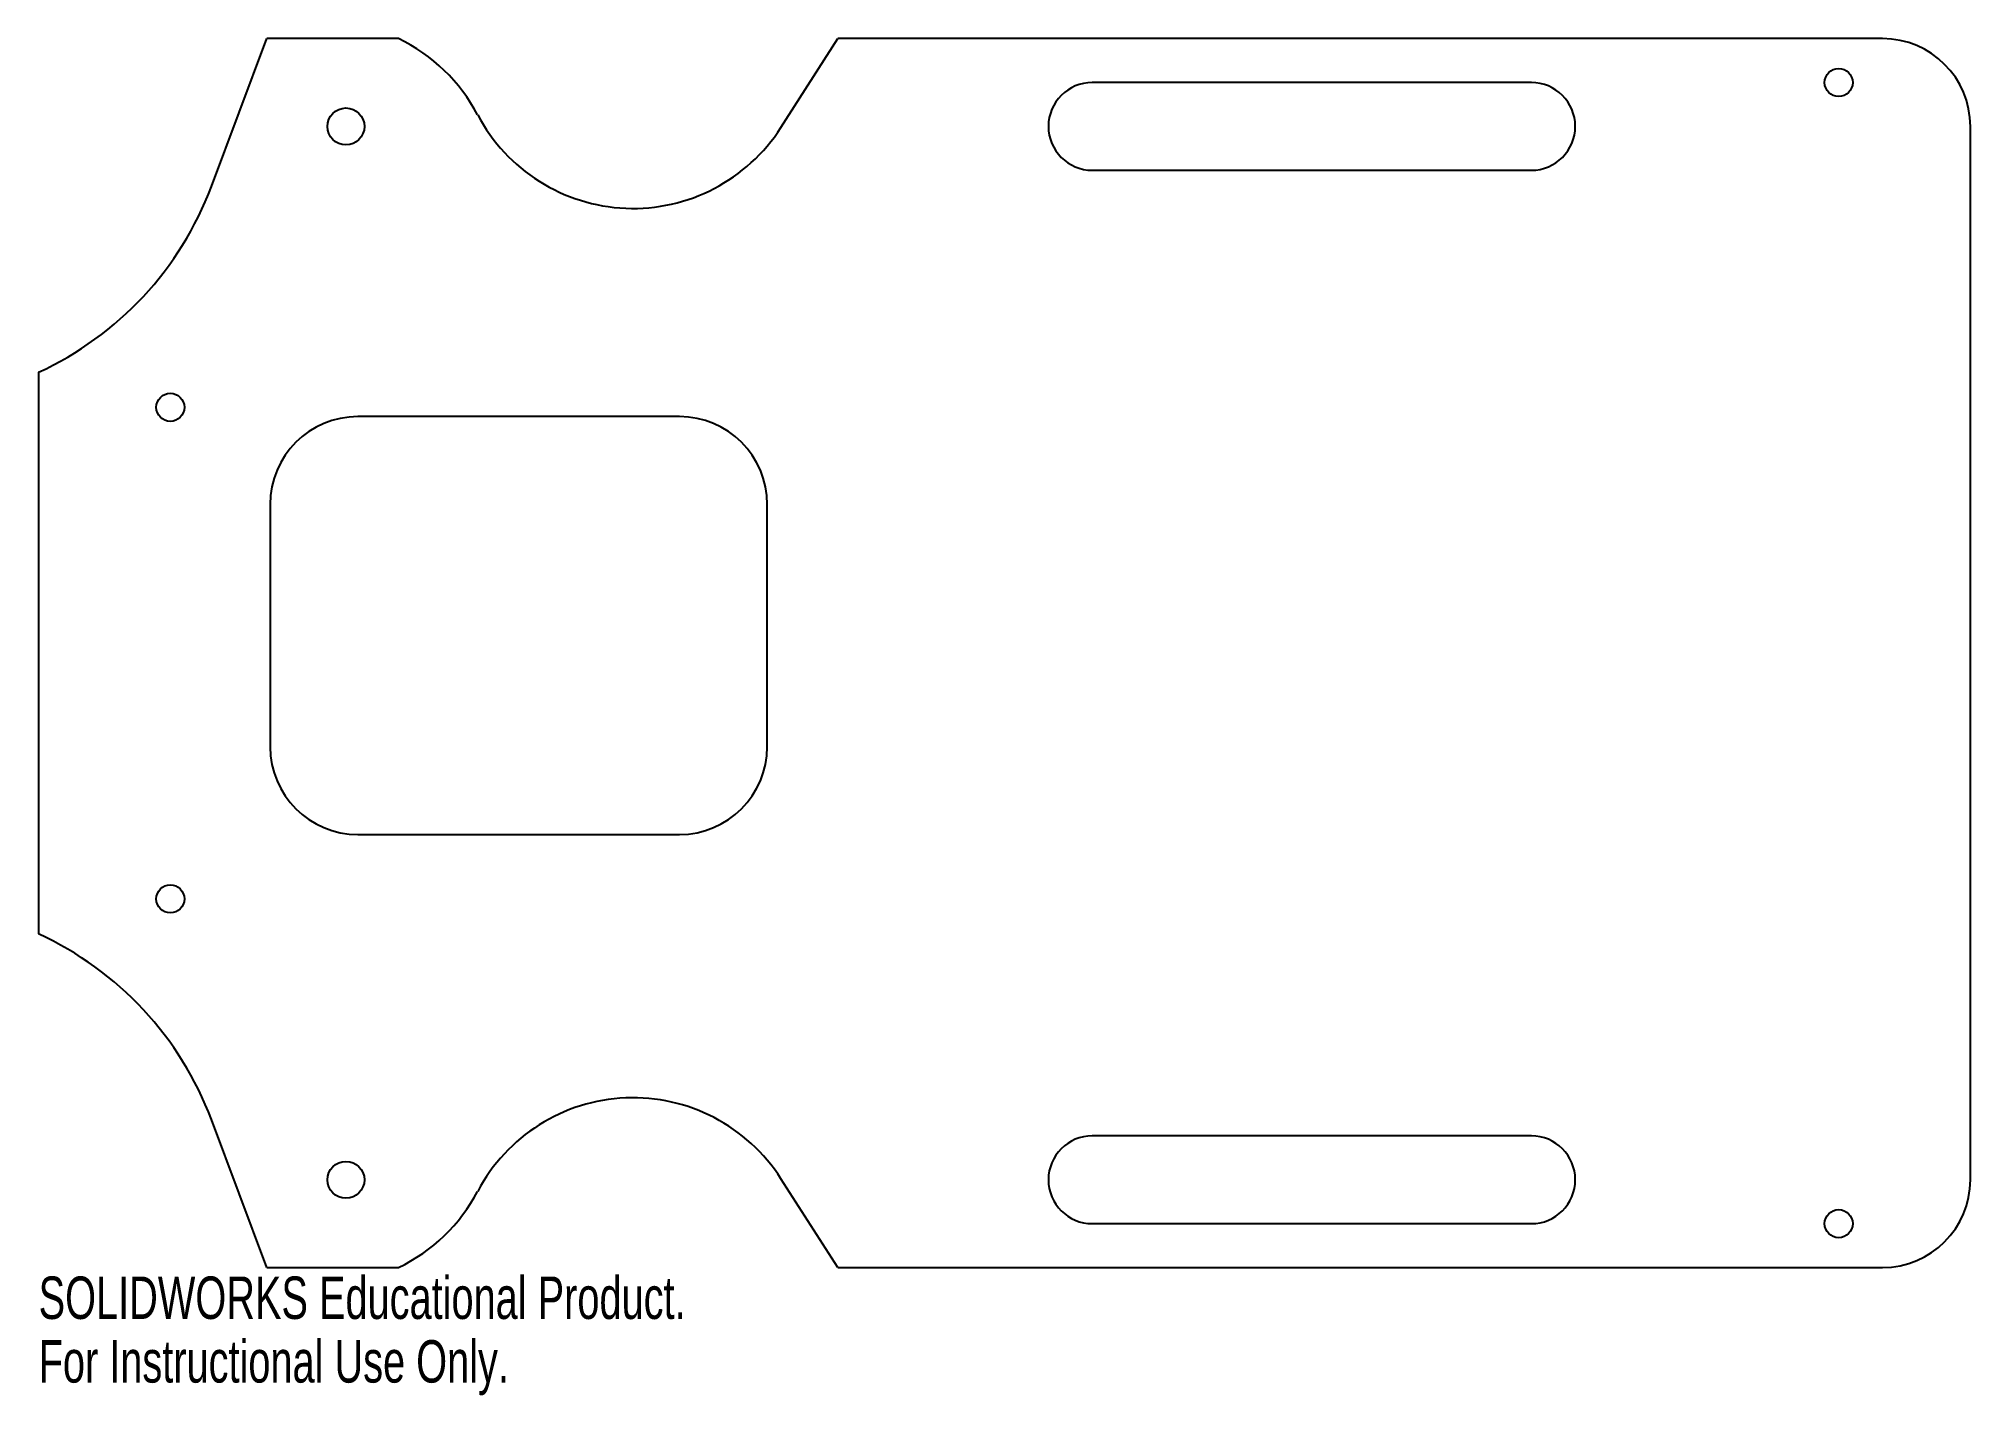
# Model space of a CAD drawing. Header units: millimetres. Extents: x -110 to 110, y -85 to 70.
import ezdxf

# ---------------------------------------------------------------- set-up
doc = ezdxf.new("R2010")
doc.units = ezdxf.units.MM
doc.styles.add('SLDTEXTSTYLE0', font='TXT', dxfattribs={"width": 0.7})

msp = doc.modelspace()

# ---------------------------------------------------------------- linework, layer by layer
at = {"color": 7, "linetype": 'Continuous', "lineweight": 25}
for p, q in [((-90.33, 53.15), (-84, 70)), ((-69, 70), (-84, 70)), ((-25.46, 59.89), (-19, 70)), ((100, 70), (-19, 70)), ((60, 65), (10, 65)), ((110, -60), (110, 60)), ((10, 55), (60, 55)), ((-110, 32), (-110, -32)), ((-37.02, 26.94), (-73.63, 26.94)), ((-83.63, 16.94), (-83.63, -10.67)), ((-27.02, -10.67), (-27.02, 16.94)), ((-73.63, -20.67), (-37.02, -20.67)), ((-84, -70), (-90.33, -53.15)), ((60, -55), (10, -55)), ((-19, -70), (-25.46, -59.89)), ((10, -65), (60, -65)), ((-84, -70), (-69, -70)), ((-19, -70), (100, -70))]:
    msp.add_line(p, q, dxfattribs=at)
for centre, radius in [((95, 65), 1.6), ((-75, 60), 2.1), ((-95, 28), 1.6), ((-95, -28), 1.6), ((-75, -60), 2.1), ((95, -65), 1.6)]:
    msp.add_circle(centre, radius, dxfattribs=at)
for centre, radius, start, end in [((-77.69, 51.98), 20, 27.8369, 64.2605), ((100, 60), 10, 0, 90), ((10, 60), 5, 90, 270), ((60, 60), 5, 270, 90), ((-42.31, 70.66), 20, 207.8369, 327.4081), ((-125.9, 66.51), 38, 294.7394, 339.4117), ((-73.63, 16.94), 10, 90, 180), ((-37.02, 16.94), 10, 0, 90), ((-73.63, -10.67), 10, 180, 270), ((-37.02, -10.67), 10, 270, 0), ((-125.9, -66.51), 38, 20.5883, 65.2606), ((-42.31, -70.66), 20, 32.5919, 152.1631), ((10, -60), 5, 90, 270), ((60, -60), 5, 270, 90), ((-77.69, -51.98), 20, 295.7395, 332.1631), ((100, -60), 10, 270, 0)]:
    msp.add_arc(centre, radius, start, end, dxfattribs=at)

# ---------------------------------------------------------------- texts
at = {"color": 7, "linetype": 'Continuous', "char_height": 4.8336, "attachment_point": 1, "style": 'SLDTEXTSTYLE0'}
for s, insert in [('SOLIDWORKS Educational Product.', (-110, -71.02)), ('For Instructional Use Only.', (-110, -78.27))]:
    msp.add_mtext(s, dxfattribs=dict(at, insert=insert))

doc.saveas('drawing.dxf')
